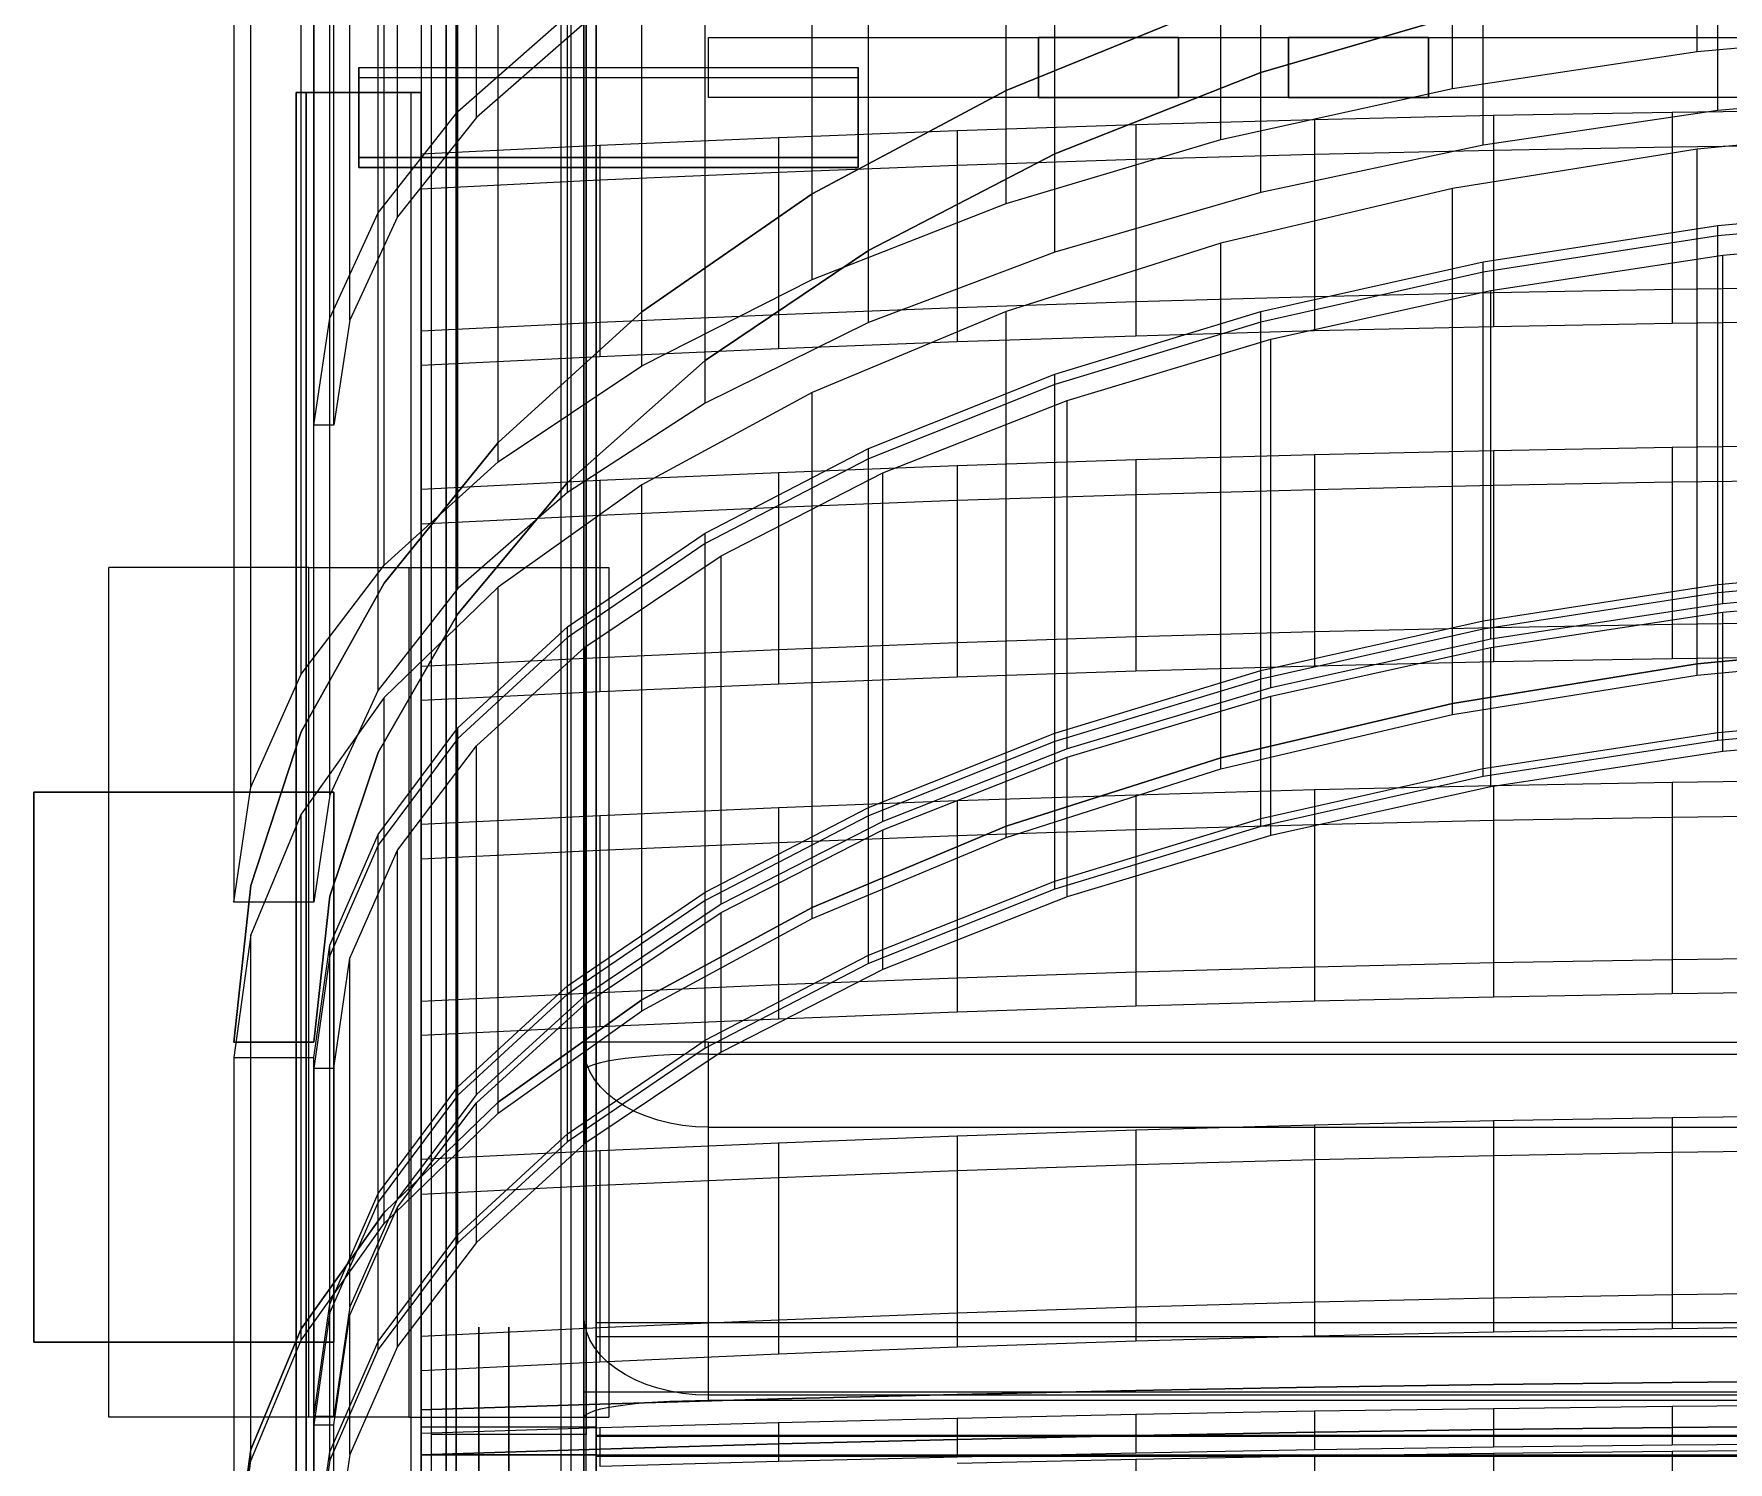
# Model space of a CAD drawing. Header units: millimetres. Extents: x -435 to 425, y 6 to 1155.
# Drawn here: x -435 to -96, y 436 to 721.7 of the extents above; entities that cross this region are included whole.
import ezdxf

# ---------------------------------------------------------------- set-up
doc = ezdxf.new("R2010")
doc.units = ezdxf.units.MM
for name, color, linetype in [('C1', 7, 'Continuous'), ('C2', 7, 'Continuous'), ('C3', 7, 'Continuous'), ('C31', 7, 'Continuous'), ('C40', 7, 'Continuous'), ('D00', 7, 'Continuous'), ('D10', 7, 'Continuous'), ('D20', 7, 'Continuous'), ('E11', 7, 'Continuous'), ('EH0', 7, 'Continuous'), ('EH1', 7, 'Continuous'), ('EH2', 7, 'Continuous'), ('H000', 7, 'Continuous'), ('H010', 7, 'Continuous'), ('L1000', 7, 'Continuous'), ('L200', 7, 'Continuous'), ('R010', 7, 'Continuous'), ('R021', 7, 'Continuous'), ('R1004', 7, 'Continuous'), ('R1005', 7, 'Continuous'), ('R1006', 7, 'Continuous'), ('R1007', 7, 'Continuous'), ('R200', 7, 'Continuous'), ('S010', 7, 'Continuous'), ('S020', 7, 'Continuous'), ('S021', 7, 'Continuous'), ('S1000', 7, 'Continuous'), ('S1001', 7, 'Continuous'), ('S1002', 7, 'Continuous'), ('S1003', 7, 'Continuous'), ('S1004', 7, 'Continuous'), ('S200', 7, 'Continuous'), ('T00', 7, 'Continuous')]:
    doc.layers.add(name, color=color, linetype=linetype)

msp = doc.modelspace()

# ---------------------------------------------------------------- linework, layer by layer
at = {"layer": 'C1'}
for points in [[(-102.23, 718.21), (-102.23, 1148.88)], [(-151.16, 710.81), (-151.16, 1141.47)], [(-98.09, 706.38), (-98.09, 1137.04)], [(-197.5, 700.61), (-197.5, 1131.28)], [(-145.04, 699.48), (-145.04, 1130.15)], [(-189.5, 690), (-189.5, 1120.67)], [(-240.46, 687.81), (-240.46, 1118.48)], [(-230.72, 678.08), (-230.72, 1108.75)], [(-279.31, 672.61), (-279.31, 1103.28)], [(-267.99, 663.95), (-267.99, 1094.61)], [(-313.37, 655.29), (-313.37, 1085.95)], [(-300.68, 647.82), (-300.68, 1078.49)], [(-342.08, 636.12), (-342.08, 1066.79)], [(-328.22, 629.99), (-328.22, 1060.66)], [(-364.93, 615.45), (-364.93, 1046.12)], [(-350.15, 610.76), (-350.15, 1041.43)], [(-381.54, 593.63), (-381.54, 1024.3)], [(-366.09, 590.46), (-366.09, 1021.12)], [(-391.62, 571.02), (-391.62, 1001.69)], [(-375.76, 569.43), (-375.76, 1000.09)], [(-395, 978.7), (-395, 548.03)], [(-379, 548.03), (-379, 978.7)], [(-102.23, 718.21), (-51.56, 722.71)], [(-151.16, 710.81), (-102.23, 718.21)], [(-197.5, 700.61), (-151.16, 710.81)], [(-49.47, 710.56), (-98.09, 706.38)], [(-98.09, 706.38), (-145.04, 699.48)], [(-240.46, 687.81), (-197.5, 700.61)], [(-145.04, 699.48), (-189.5, 690)], [(-189.5, 690), (-230.72, 678.08)], [(-279.31, 672.61), (-240.46, 687.81)], [(-230.72, 678.08), (-267.99, 663.95)], [(-313.37, 655.29), (-279.31, 672.61)], [(-267.99, 663.95), (-300.68, 647.82)], [(-342.08, 636.12), (-313.37, 655.29)], [(-300.68, 647.82), (-328.22, 629.99)], [(-364.93, 615.45), (-342.08, 636.12)], [(-328.22, 629.99), (-350.15, 610.76)], [(-381.54, 593.63), (-364.93, 615.45)], [(-350.15, 610.76), (-366.09, 590.46)], [(-391.62, 571.02), (-381.54, 593.63)], [(-366.09, 590.46), (-375.76, 569.43)], [(-395, 548.03), (-391.62, 571.02)], [(-375.76, 569.43), (-379, 548.03)], [(-379, 548.03), (-395, 548.03)]]:
    msp.add_lwpolyline(points, dxfattribs=at)
at = {"layer": 'C2'}
for points in [[(-197.5, 727.85), (-240.46, 710.4)], [(-240.46, 710.4), (-197.5, 727.85)], [(-189.5, 713.99), (-145.04, 726.95)], [(-145.04, 726.95), (-189.5, 713.99)], [(-230.72, 697.71), (-189.5, 713.99)], [(-189.5, 713.99), (-230.72, 697.71)], [(-189.5, 713.99), (-189.5, 713.99)], [(-240.46, 710.4), (-279.31, 689.71)], [(-279.31, 689.71), (-240.46, 710.4)], [(-240.46, 710.4), (-240.46, 710.4)], [(-267.99, 678.39), (-230.72, 697.71)], [(-230.72, 697.71), (-267.99, 678.39)], [(-230.72, 697.71), (-230.72, 697.71)], [(-279.31, 689.71), (-313.37, 666.1)], [(-313.37, 666.1), (-279.31, 689.71)], [(-279.31, 689.71), (-279.31, 689.71)], [(-300.68, 656.36), (-267.99, 678.39)], [(-267.99, 678.39), (-300.68, 656.36)], [(-267.99, 678.39), (-267.99, 678.39)], [(-313.37, 666.1), (-342.08, 640)], [(-342.08, 640), (-313.37, 666.1)], [(-313.37, 666.1), (-313.37, 666.1)], [(-328.22, 632), (-300.68, 656.36)], [(-300.68, 656.36), (-328.22, 632)], [(-300.68, 656.36), (-300.68, 656.36)], [(-342.08, 640), (-364.93, 611.84)], [(-364.93, 611.84), (-342.08, 640)], [(-342.08, 640), (-342.08, 640)], [(-350.15, 605.72), (-328.22, 632)], [(-328.22, 632), (-350.15, 605.72)], [(-328.22, 632), (-328.22, 632)], [(-364.93, 611.84), (-381.54, 582.12)], [(-381.54, 582.12), (-364.93, 611.84)], [(-364.93, 611.84), (-364.93, 611.84)], [(-366.09, 577.98), (-350.15, 605.72)], [(-350.15, 605.72), (-366.09, 577.98)], [(-350.15, 605.72), (-350.15, 605.72)], [(-381.54, 582.12), (-391.62, 551.33)], [(-391.62, 551.33), (-381.54, 582.12)], [(-381.54, 582.12), (-381.54, 582.12)], [(-375.76, 549.24), (-366.09, 577.98)], [(-366.09, 577.98), (-375.76, 549.24)], [(-366.09, 577.98), (-366.09, 577.98)], [(-391.62, 551.33), (-395, 520)], [(-395, 520), (-391.62, 551.33)], [(-391.62, 551.33), (-391.62, 551.33)], [(-379, 520), (-375.76, 549.24)], [(-375.76, 549.24), (-379, 520)], [(-375.76, 549.24), (-375.76, 549.24)], [(-395, 520), (-395, 520)], [(-395, 520), (-379, 520)], [(-379, 520), (-395, 520)], [(-379, 520), (-379, 520)]]:
    msp.add_lwpolyline(points, dxfattribs=at)
at = {"layer": 'C3'}
for points in [[(-51.56, 703.48), (-102.23, 698.68)], [(-102.23, 698.68), (-151.16, 690.77)], [(-102.23, 595.69), (-102.23, 698.68)], [(-151.16, 690.77), (-197.5, 679.88)], [(-151.16, 587.78), (-151.16, 690.77)], [(-98.09, 683.37), (-49.47, 687.77)], [(-145.04, 676.13), (-98.09, 683.37)], [(-98.09, 580.39), (-98.09, 683.37)], [(-197.5, 679.88), (-240.46, 666.21)], [(-197.5, 576.89), (-197.5, 679.88)], [(-189.5, 666.16), (-145.04, 676.13)], [(-145.04, 573.14), (-145.04, 676.13)], [(-240.46, 666.21), (-279.31, 649.98)], [(-240.46, 563.22), (-240.46, 666.21)], [(-230.72, 653.64), (-189.5, 666.16)], [(-189.5, 563.17), (-189.5, 666.16)], [(-267.99, 638.78), (-230.72, 653.64)], [(-230.72, 550.65), (-230.72, 653.64)], [(-279.31, 649.98), (-313.37, 631.48)], [(-279.31, 546.99), (-279.31, 649.98)], [(-300.68, 621.83), (-267.99, 638.78)], [(-267.99, 535.79), (-267.99, 638.78)], [(-313.37, 631.48), (-342.08, 611.01)], [(-313.37, 528.49), (-313.37, 631.48)], [(-328.22, 603.09), (-300.68, 621.83)], [(-300.68, 518.84), (-300.68, 621.83)], [(-342.08, 611.01), (-364.93, 588.94)], [(-342.08, 508.03), (-342.08, 611.01)], [(-350.15, 582.88), (-328.22, 603.09)], [(-328.22, 500.1), (-328.22, 603.09)], [(-102.23, 595.69), (-51.56, 600.49)], [(-151.16, 587.78), (-102.23, 595.69)], [(-364.93, 588.94), (-381.54, 565.64)], [(-364.93, 485.95), (-364.93, 588.94)], [(-197.5, 576.89), (-151.16, 587.78)], [(-49.47, 584.78), (-98.09, 580.39)], [(-366.09, 561.54), (-350.15, 582.88)], [(-350.15, 479.89), (-350.15, 582.88)], [(-98.09, 580.39), (-145.04, 573.14)], [(-240.46, 563.22), (-197.5, 576.89)], [(-145.04, 573.14), (-189.5, 563.17)], [(-381.54, 565.64), (-391.62, 541.5)], [(-381.54, 462.65), (-381.54, 565.64)], [(-279.31, 546.99), (-240.46, 563.22)], [(-189.5, 563.17), (-230.72, 550.65)], [(-375.76, 539.43), (-366.09, 561.54)], [(-366.09, 458.55), (-366.09, 561.54)], [(-230.72, 550.65), (-267.99, 535.79)], [(-313.37, 528.49), (-279.31, 546.99)], [(-391.62, 541.5), (-395, 516.94)], [(-391.62, 438.51), (-391.62, 541.5)], [(-379, 516.94), (-375.76, 539.43)], [(-375.76, 436.44), (-375.76, 539.43)], [(-267.99, 535.79), (-300.68, 518.84)], [(-342.08, 508.03), (-313.37, 528.49)], [(-300.68, 518.84), (-328.22, 500.1)], [(-395, 516.94), (-395, 413.95)], [(-395, 516.94), (-379, 516.94)], [(-379, 413.95), (-379, 516.94)], [(-364.93, 485.95), (-342.08, 508.03)], [(-328.22, 500.1), (-350.15, 479.89)], [(-381.54, 462.65), (-364.93, 485.95)], [(-350.15, 479.89), (-366.09, 458.55)], [(-391.62, 438.51), (-381.54, 462.65)], [(-366.09, 458.55), (-375.76, 436.44)], [(-395, 413.95), (-391.62, 438.51)], [(-375.76, 436.44), (-379, 413.95)]]:
    msp.add_lwpolyline(points, dxfattribs=at)
at = {"layer": 'C31'}
for points in [[(-51.56, 600.49), (-102.23, 595.69)], [(-102.23, 593.46), (-51.56, 598.27)], [(-102.23, 595.69), (-151.16, 587.78)], [(-151.16, 585.55), (-102.23, 593.46)], [(-102.23, 593.46), (-102.23, 595.69)], [(-151.16, 587.78), (-197.5, 576.89)], [(-151.16, 585.55), (-151.16, 587.78)], [(-197.5, 574.67), (-151.16, 585.55)], [(-197.5, 576.89), (-240.46, 563.22)], [(-197.5, 574.67), (-197.5, 576.89)], [(-240.46, 560.99), (-197.5, 574.67)], [(-240.46, 563.22), (-279.31, 546.99)], [(-240.46, 560.99), (-240.46, 563.22)], [(-279.31, 544.77), (-240.46, 560.99)], [(-279.31, 546.99), (-313.37, 528.49)], [(-279.31, 544.77), (-279.31, 546.99)], [(-313.37, 526.26), (-279.31, 544.77)], [(-313.37, 528.49), (-342.08, 508.03)], [(-342.08, 505.8), (-313.37, 526.26)], [(-313.37, 526.26), (-313.37, 528.49)], [(-342.08, 508.03), (-364.93, 485.95)], [(-364.93, 483.73), (-342.08, 505.8)], [(-342.08, 505.8), (-342.08, 508.03)], [(-364.93, 485.95), (-381.54, 462.65)], [(-364.93, 483.73), (-364.93, 485.95)], [(-381.54, 460.42), (-364.93, 483.73)], [(-381.54, 462.65), (-391.62, 438.51)], [(-381.54, 460.42), (-381.54, 462.65)], [(-391.62, 436.28), (-381.54, 460.42)], [(-391.62, 438.51), (-395, 413.95)], [(-391.62, 436.28), (-391.62, 438.51)], [(-395, 411.72), (-391.62, 436.28)]]:
    msp.add_lwpolyline(points, dxfattribs=at)
at = {"layer": 'C40'}
for points in [[(-380, 615), (-384.18, 615), (-388.32, 615), (-392.36, 615), (-396.27, 615), (-400, 615), (-403.51, 615), (-406.77, 615), (-409.73, 615), (-412.36, 615), (-414.64, 615), (-416.54, 615), (-418.04, 615), (-419.13, 615), (-419.78, 615), (-420, 615)], [(-420, 615), (-420, 615)], [(-380, 615), (-384.18, 615), (-388.32, 615), (-392.36, 615), (-396.27, 615), (-400, 615), (-403.51, 615), (-406.77, 615), (-409.73, 615), (-412.36, 615), (-414.64, 615), (-416.54, 615), (-418.04, 615), (-419.13, 615), (-419.78, 615), (-420, 615)], [(-420, 445), (-420, 615)], [(-420, 445), (-420, 615)], [(-380, 615), (-360, 615)], [(-380, 445), (-380, 615)], [(-380, 615), (-360, 615)], [(-380, 445), (-380, 615)], [(-360, 615), (-360, 445)], [(-360, 615), (-355.82, 615), (-351.68, 615), (-347.64, 615), (-343.73, 615), (-340, 615), (-336.49, 615), (-333.23, 615), (-330.27, 615), (-327.64, 615), (-325.36, 615), (-323.46, 615), (-321.96, 615), (-320.87, 615), (-320.22, 615), (-320, 615)], [(-360, 615), (-355.82, 615), (-351.68, 615), (-347.64, 615), (-343.73, 615), (-340, 615), (-336.49, 615), (-333.23, 615), (-330.27, 615), (-327.64, 615), (-325.36, 615), (-323.46, 615), (-321.96, 615), (-320.87, 615), (-320.22, 615), (-320, 615)], [(-360, 615), (-360, 445)], [(-320, 615), (-320, 615)], [(-320, 615), (-320, 445)], [(-320, 615), (-320, 445)], [(-380, 445), (-384.18, 445), (-388.32, 445), (-392.36, 445), (-396.27, 445), (-400, 445), (-403.51, 445), (-406.77, 445), (-409.73, 445), (-412.36, 445), (-414.64, 445), (-416.54, 445), (-418.04, 445), (-419.13, 445), (-419.78, 445), (-420, 445)], [(-420, 445), (-420, 445)], [(-380, 445), (-384.18, 445), (-388.32, 445), (-392.36, 445), (-396.27, 445), (-400, 445), (-403.51, 445), (-406.77, 445), (-409.73, 445), (-412.36, 445), (-414.64, 445), (-416.54, 445), (-418.04, 445), (-419.13, 445), (-419.78, 445), (-420, 445)], [(-360, 445), (-380, 445)], [(-360, 445), (-380, 445)], [(-360, 445), (-355.82, 445), (-351.68, 445), (-347.64, 445), (-343.73, 445), (-340, 445), (-336.49, 445), (-333.23, 445), (-330.27, 445), (-327.64, 445), (-325.36, 445), (-323.46, 445), (-321.96, 445), (-320.87, 445), (-320.22, 445), (-320, 445)], [(-360, 445), (-355.82, 445), (-351.68, 445), (-347.64, 445), (-343.73, 445), (-340, 445), (-336.49, 445), (-333.23, 445), (-330.27, 445), (-327.64, 445), (-325.36, 445), (-323.46, 445), (-321.96, 445), (-320.87, 445), (-320.22, 445), (-320, 445)], [(-320, 445), (-320, 445)]]:
    msp.add_lwpolyline(points, dxfattribs=at)
at = {"layer": 'D00'}
for points in [[(-382.5, 710), (-382.5, 420)], [(-382.5, 420), (-382.5, 710)], [(-382.5, 710), (-382.5, 710)], [(-357.5, 710), (-382.5, 710)], [(-382.5, 710), (-357.5, 710)], [(-380.5, 710), (-380.5, 420)], [(-359.5, 710), (-380.5, 710)], [(-380.5, 420), (-380.5, 710)], [(-380.5, 710), (-359.5, 710)], [(-380.5, 710), (-380.5, 710)], [(-359.5, 420), (-359.5, 710)], [(-359.5, 420), (-359.5, 710)], [(-359.5, 710), (-359.5, 710)], [(-357.5, 420), (-357.5, 710)], [(-357.5, 420), (-357.5, 710)], [(-357.5, 710), (-357.5, 710)]]:
    msp.add_lwpolyline(points, dxfattribs=at)
at = {"layer": 'D10'}
for points in [[(-370, 715), (-270.1, 715)], [(-370, 695), (-370, 715)], [(-370, 715), (-270.1, 715)], [(-370, 715), (-370, 715)], [(-370, 715), (-370, 695)], [(-370, 713), (-270.1, 713)], [(-370, 697), (-370, 713)], [(-370, 713), (-270.1, 713)], [(-370, 713), (-370, 713)], [(-370, 713), (-370, 697)], [(-270.1, 715), (-270.1, 695)], [(-270.1, 715), (-270.1, 715)], [(-270.1, 695), (-270.1, 715)], [(-270.1, 713), (-270.1, 697)], [(-270.1, 713), (-270.1, 713)], [(-270.1, 697), (-270.1, 713)], [(-370, 697), (-270.1, 697)], [(-270.1, 697), (-370, 697)], [(-370, 697), (-370, 697)], [(-270.1, 695), (-370, 695)], [(-370, 695), (-270.1, 695)], [(-370, 695), (-370, 695)], [(-270.1, 697), (-270.1, 697)], [(-270.1, 695), (-270.1, 695)]]:
    msp.add_lwpolyline(points, dxfattribs=at)
at = {"layer": 'D20'}
for points in [[(-300, 709), (-300, 721)], [(-300, 721), (300, 721)], [(-300, 709), (-300, 721)], [(-300, 721), (-300, 721)], [(-300, 721), (300, 721)], [(-234, 721), (-234, 721)], [(-206, 721), (-234, 721)], [(-234, 721), (-206, 721)], [(-234, 721), (-234, 709)], [(-234, 709), (-234, 721)], [(-206, 721), (-206, 721)], [(-206, 721), (-206, 709)], [(-206, 709), (-206, 721)], [(-184, 721), (-184, 721)], [(-156, 721), (-184, 721)], [(-184, 721), (-156, 721)], [(-184, 721), (-184, 709)], [(-184, 709), (-184, 721)], [(-156, 721), (-156, 721)], [(-156, 721), (-156, 709)], [(-156, 709), (-156, 721)], [(300, 709), (-300, 709)], [(-300, 709), (-300, 709)], [(300, 709), (-300, 709)], [(-234, 709), (-234, 709)], [(-234, 709), (-206, 709)], [(-206, 709), (-234, 709)], [(-206, 709), (-206, 709)], [(-184, 709), (-184, 709)], [(-184, 709), (-156, 709)], [(-156, 709), (-184, 709)], [(-156, 709), (-156, 709)]]:
    msp.add_lwpolyline(points, dxfattribs=at)
at = {"layer": 'E11'}
for points in [[(-435, 460), (-435, 570)], [(-435, 570), (-375, 570)], [(-435, 570), (-435, 460)], [(-375, 570), (-435, 570)], [(-435, 570), (-435, 570)], [(-375, 570), (-375, 460)], [(-375, 460), (-375, 570)], [(-375, 570), (-375, 570)], [(-375, 460), (-435, 460)], [(-435, 460), (-375, 460)], [(-435, 460), (-435, 460)], [(-375, 460), (-375, 460)]]:
    msp.add_lwpolyline(points, dxfattribs=at)
at = {"layer": 'EH0'}
for points in [[(-350.15, 706.2), (-350.15, 977.15)], [(-346.45, 705.02), (-346.45, 975.98)], [(-366.09, 685.89), (-366.09, 956.85)], [(-362.22, 685.1), (-362.22, 956.05)], [(-375.76, 664.86), (-375.76, 935.81)], [(-371.79, 664.46), (-371.79, 935.41)], [(-379, 914.42), (-379, 643.46)], [(-375, 643.46), (-375, 914.42)], [(-350.15, 706.2), (-328.22, 725.43)], [(-324.76, 723.9), (-346.45, 705.02)], [(-366.09, 685.89), (-350.15, 706.2)], [(-346.45, 705.02), (-362.22, 685.1)], [(-375.76, 664.86), (-366.09, 685.89)], [(-362.22, 685.1), (-371.79, 664.46)], [(-379, 643.46), (-375.76, 664.86)], [(-371.79, 664.46), (-375, 643.46)], [(-375, 643.46), (-379, 643.46)]]:
    msp.add_lwpolyline(points, dxfattribs=at)
at = {"layer": 'EH1'}
for points in [[(-49.47, 685.68), (-98.09, 681.29)], [(-97.06, 677.46), (-48.95, 681.76)], [(-98.09, 681.29), (-145.04, 674.04)], [(-98.09, 611.55), (-98.09, 681.29)], [(-143.51, 670.38), (-97.06, 677.46)], [(-97.06, 607.73), (-97.06, 677.46)], [(-145.04, 674.04), (-189.5, 664.07)], [(-145.04, 604.31), (-145.04, 674.04)], [(-187.5, 660.64), (-143.51, 670.38)], [(-143.51, 600.65), (-143.51, 670.38)], [(-189.5, 664.07), (-230.72, 651.55)], [(-189.5, 594.34), (-189.5, 664.07)], [(-228.29, 648.41), (-187.5, 660.64)], [(-187.5, 590.91), (-187.5, 660.64)], [(-230.72, 651.55), (-267.99, 636.69)], [(-230.72, 581.82), (-230.72, 651.55)], [(-265.17, 633.89), (-228.29, 648.41)], [(-228.29, 578.68), (-228.29, 648.41)], [(-267.99, 636.69), (-300.68, 619.75)], [(-297.51, 617.33), (-265.17, 633.89)], [(-267.99, 566.96), (-267.99, 636.69)], [(-265.17, 564.16), (-265.17, 633.89)], [(-300.68, 619.75), (-328.22, 601)], [(-324.76, 599.02), (-297.51, 617.33)], [(-300.68, 550.01), (-300.68, 619.75)], [(-297.51, 547.6), (-297.51, 617.33)], [(-98.09, 611.55), (-49.47, 615.95)], [(-145.04, 604.31), (-98.09, 611.55)], [(-48.95, 612.02), (-97.06, 607.73)], [(-97.06, 607.73), (-143.51, 600.65)], [(-189.5, 594.34), (-145.04, 604.31)], [(-328.22, 601), (-350.15, 580.79)], [(-328.22, 531.27), (-328.22, 601)], [(-143.51, 600.65), (-187.5, 590.91)], [(-346.45, 579.27), (-324.76, 599.02)], [(-324.76, 529.29), (-324.76, 599.02)], [(-230.72, 581.82), (-189.5, 594.34)], [(-187.5, 590.91), (-228.29, 578.68)], [(-350.15, 580.79), (-366.09, 559.45)], [(-350.15, 511.06), (-350.15, 580.79)], [(-267.99, 566.96), (-230.72, 581.82)], [(-362.22, 558.42), (-346.45, 579.27)], [(-346.45, 509.54), (-346.45, 579.27)], [(-228.29, 578.68), (-265.17, 564.16)], [(-300.68, 550.01), (-267.99, 566.96)], [(-265.17, 564.16), (-297.51, 547.6)], [(-366.09, 559.45), (-375.76, 537.34)], [(-366.09, 489.72), (-366.09, 559.45)], [(-371.79, 536.83), (-362.22, 558.42)], [(-362.22, 488.69), (-362.22, 558.42)], [(-328.22, 531.27), (-300.68, 550.01)], [(-297.51, 547.6), (-324.76, 529.29)], [(-375.76, 537.34), (-379, 514.85)], [(-375.76, 467.61), (-375.76, 537.34)], [(-375, 514.85), (-371.79, 536.83)], [(-371.79, 467.09), (-371.79, 536.83)], [(-350.15, 511.06), (-328.22, 531.27)], [(-324.76, 529.29), (-346.45, 509.54)], [(-379, 514.85), (-379, 445.12)], [(-379, 514.85), (-375, 514.85)], [(-375, 445.12), (-375, 514.85)], [(-366.09, 489.72), (-350.15, 511.06)], [(-346.45, 509.54), (-362.22, 488.69)], [(-375.76, 467.61), (-366.09, 489.72)], [(-362.22, 488.69), (-371.79, 467.09)], [(-379, 445.12), (-375.76, 467.61)], [(-371.79, 467.09), (-375, 445.12)], [(-375, 445.12), (-379, 445.12)]]:
    msp.add_lwpolyline(points, dxfattribs=at)
at = {"layer": 'EH2'}
for points in [[(-49.47, 614.28), (-98.09, 609.88)], [(-97.06, 606.06), (-48.95, 610.35)], [(-98.09, 609.88), (-145.04, 602.64)], [(-98.09, 581.99), (-98.09, 609.88)], [(-143.51, 598.98), (-97.06, 606.06)], [(-97.06, 578.17), (-97.06, 606.06)], [(-145.04, 602.64), (-189.5, 592.67)], [(-145.04, 574.75), (-145.04, 602.64)], [(-187.5, 589.24), (-143.51, 598.98)], [(-143.51, 571.09), (-143.51, 598.98)], [(-189.5, 592.67), (-230.72, 580.15)], [(-189.5, 564.78), (-189.5, 592.67)], [(-228.29, 577.01), (-187.5, 589.24)], [(-187.5, 561.35), (-187.5, 589.24)], [(-98.09, 581.99), (-49.47, 586.39)], [(-230.72, 580.15), (-267.99, 565.29)], [(-230.72, 552.26), (-230.72, 580.15)], [(-145.04, 574.75), (-98.09, 581.99)], [(-48.95, 582.46), (-97.06, 578.17)], [(-265.17, 562.49), (-228.29, 577.01)], [(-228.29, 549.11), (-228.29, 577.01)], [(-97.06, 578.17), (-143.51, 571.09)], [(-189.5, 564.78), (-145.04, 574.75)], [(-143.51, 571.09), (-187.5, 561.35)], [(-267.99, 565.29), (-300.68, 548.34)], [(-267.99, 537.4), (-267.99, 565.29)], [(-230.72, 552.26), (-189.5, 564.78)], [(-297.51, 545.93), (-265.17, 562.49)], [(-265.17, 534.59), (-265.17, 562.49)], [(-187.5, 561.35), (-228.29, 549.11)], [(-267.99, 537.4), (-230.72, 552.26)], [(-300.68, 548.34), (-328.22, 529.6)], [(-324.76, 527.62), (-297.51, 545.93)], [(-300.68, 520.45), (-300.68, 548.34)], [(-297.51, 518.04), (-297.51, 545.93)], [(-228.29, 549.11), (-265.17, 534.59)], [(-300.68, 520.45), (-267.99, 537.4)], [(-265.17, 534.59), (-297.51, 518.04)], [(-328.22, 529.6), (-350.15, 509.39)], [(-328.22, 501.71), (-328.22, 529.6)], [(-346.45, 507.87), (-324.76, 527.62)], [(-324.76, 499.73), (-324.76, 527.62)], [(-328.22, 501.71), (-300.68, 520.45)], [(-297.51, 518.04), (-324.76, 499.73)], [(-350.15, 509.39), (-366.09, 488.05)], [(-350.15, 481.5), (-350.15, 509.39)], [(-362.22, 487.02), (-346.45, 507.87)], [(-346.45, 479.98), (-346.45, 507.87)], [(-350.15, 481.5), (-328.22, 501.71)], [(-324.76, 499.73), (-346.45, 479.98)], [(-366.09, 488.05), (-375.76, 465.94)], [(-371.79, 465.42), (-362.22, 487.02)], [(-366.09, 460.15), (-366.09, 488.05)], [(-362.22, 459.13), (-362.22, 487.02)], [(-366.09, 460.15), (-350.15, 481.5)], [(-346.45, 479.98), (-362.22, 459.13)], [(-375.76, 465.94), (-379, 443.45)], [(-375.76, 438.05), (-375.76, 465.94)], [(-375, 443.45), (-371.79, 465.42)], [(-371.79, 437.53), (-371.79, 465.42)], [(-375.76, 438.05), (-366.09, 460.15)], [(-362.22, 459.13), (-371.79, 437.53)], [(-379, 443.45), (-379, 415.56)], [(-379, 443.45), (-375, 443.45)], [(-375, 415.56), (-375, 443.45)], [(-379, 415.56), (-375.76, 438.05)], [(-371.79, 437.53), (-375, 415.56)]]:
    msp.add_lwpolyline(points, dxfattribs=at)
at = {"layer": 'H000'}
for points in [[(-346, 420), (-346, 436.46), (-346, 450.41), (-346, 459.73), (-346, 463), (-346, 459.73), (-346, 450.41), (-346, 436.46), (-346, 420), (-346, 403.54), (-346, 389.59), (-346, 380.27), (-346, 377), (-346, 380.27), (-346, 389.59), (-346, 403.54)], [(-340, 420), (-340, 436.46), (-340, 450.41), (-340, 459.73), (-340, 463), (-340, 459.73), (-340, 450.41), (-340, 436.46), (-340, 420), (-340, 403.54), (-340, 389.59), (-340, 380.27), (-340, 377), (-340, 380.27), (-340, 389.59), (-340, 403.54)]]:
    msp.add_lwpolyline(points, dxfattribs=at)
at = {"layer": 'H010'}
for points in [[(-346, 420), (-346, 436.46), (-346, 450.41), (-346, 459.73), (-346, 463), (-346, 459.73), (-346, 450.41), (-346, 436.46), (-346, 420), (-346, 403.54), (-346, 389.59), (-346, 380.27), (-346, 377), (-346, 380.27), (-346, 389.59), (-346, 403.54)], [(-340, 420), (-340, 436.46), (-340, 450.41), (-340, 459.73), (-340, 463), (-340, 459.73), (-340, 450.41), (-340, 436.46), (-340, 420), (-340, 403.54), (-340, 389.59), (-340, 380.27), (-340, 377), (-340, 380.27), (-340, 389.59), (-340, 403.54)]]:
    msp.add_lwpolyline(points, dxfattribs=at)
at = {"layer": 'L1000'}
for points in [[(-250.25, 444.75), (-286, 443.86)], [(-214.5, 445.52), (-250.25, 444.75)], [(-250.25, 444.75), (-250.25, 437.09)], [(-178.75, 446.18), (-214.5, 445.52)], [(-214.5, 445.52), (-214.5, 437.87)], [(-143, 446.71), (-178.75, 446.18)], [(-178.75, 446.18), (-178.75, 438.52)], [(-107.25, 447.13), (-143, 446.71)], [(-143, 446.71), (-143, 439.06)], [(-71.5, 447.42), (-107.25, 447.13)], [(-107.25, 447.13), (-107.25, 439.47)], [(-321.75, 442.85), (-357.5, 441.72)], [(-357.5, 441.72), (-357.5, 434.06)], [(-357.5, 441.72), (-357.5, 432.81)], [(-286, 443.86), (-321.75, 442.85)], [(-321.75, 442.85), (-321.75, 435.19)], [(-286, 443.86), (-286, 436.2)], [(-250.25, 437.09), (-214.5, 437.87)], [(-214.5, 437.87), (-178.75, 438.52)], [(-178.75, 438.52), (-143, 439.06)], [(-178.75, 437.26), (-143, 437.8)], [(-143, 439.06), (-107.25, 439.47)], [(-143, 437.8), (-107.25, 438.21)], [(-143, 437.8), (-143, 430.14)], [(-107.25, 439.47), (-71.5, 439.77)], [(-107.25, 438.21), (-71.5, 438.51)], [(-107.25, 438.21), (-107.25, 430.56)], [(-321.75, 435.19), (-286, 436.2)], [(-286, 436.2), (-250.25, 437.09)], [(-250.25, 435.84), (-214.5, 436.61)], [(-214.5, 436.61), (-178.75, 437.26)], [(-214.5, 436.61), (-214.5, 428.95)], [(-178.75, 437.26), (-178.75, 429.61)]]:
    msp.add_lwpolyline(points, dxfattribs=at)
at = {"layer": 'L200'}
for points in [[(-300, 517.64), (-302.61, 517.62), (-305.2, 517.56), (-307.73, 517.46), (-310.17, 517.33), (-312.5, 517.17), (-314.69, 516.97), (-316.73, 516.74), (-318.58, 516.48), (-320.23, 516.2), (-321.65, 515.9), (-322.84, 515.57), (-323.78, 515.23), (-324.45, 514.88), (-324.86, 514.52), (-325, 514.16)], [(-300, 517.64), (300, 517.64)], [(-300, 448.32), (-300, 517.64)], [(-325, 514.16), (-325, 412.56)], [(-325, 444.84), (-325, 514.16)], [(-300, 448.32), (-302.61, 448.3), (-305.2, 448.24), (-307.73, 448.15), (-310.17, 448.02), (-312.5, 447.85), (-314.69, 447.65), (-316.73, 447.42), (-318.58, 447.17), (-320.23, 446.88), (-321.65, 446.58), (-322.84, 446.25), (-323.78, 445.91), (-324.45, 445.56), (-324.86, 445.2), (-325, 444.84)], [(300, 448.32), (-300, 448.32)], [(-325, 343.24), (-325, 444.84)]]:
    msp.add_lwpolyline(points, dxfattribs=at)
at = {"layer": 'R010'}
for points in [[(-357.5, 970.13), (-357.5, 443.05)], [(-322.5, 970.13), (-322.5, 443.05)], [(-355.5, 968.6), (-355.5, 441.52)], [(-324.5, 968.6), (-324.5, 441.52)], [(-357.5, 943.32), (-357.5, 416.24)], [(-355.5, 944.85), (-355.5, 417.77)], [(-324.5, 417.77), (-324.5, 944.85)], [(-322.5, 416.24), (-322.5, 943.32)], [(-357.5, 443.05), (-322.5, 443.05)], [(-357.5, 416.24), (-357.5, 443.05)], [(-355.5, 441.52), (-355.5, 417.77)], [(-324.5, 441.52), (-355.5, 441.52)], [(-324.5, 417.77), (-324.5, 441.52)], [(-322.5, 443.05), (-322.5, 416.24)]]:
    msp.add_lwpolyline(points, dxfattribs=at)
at = {"layer": 'R021'}
for points in [[(-322.5, 463.94), (322.5, 463.94)], [(-322.5, 437.13), (-322.5, 463.94)], [(-322.5, 463.94), (-322.5, 441.44)], [(-322.5, 461.12), (322.5, 461.12)], [(-322.5, 441.19), (-322.5, 461.12)], [(-322.5, 461.12), (-322.5, 437.37)], [(-322.5, 441.44), (322.5, 441.44)], [(-322.5, 441.44), (-322.5, 414.63)], [(-322.5, 441.19), (322.5, 441.19)], [(-322.5, 417.45), (-322.5, 441.19)], [(322.5, 437.37), (-322.5, 437.37)], [(-322.5, 437.37), (-322.5, 417.45)], [(322.5, 437.13), (-322.5, 437.13)], [(-322.5, 414.63), (-322.5, 437.13)]]:
    msp.add_lwpolyline(points, dxfattribs=at)
at = {"layer": 'R1004'}
for points in [[(-143, 705.37), (-178.75, 704.54)], [(-107.25, 706.01), (-143, 705.37)], [(-143, 705.37), (-143, 670.01)], [(-71.5, 706.47), (-107.25, 706.01)], [(-107.25, 706.01), (-107.25, 670.66)], [(-250.25, 702.33), (-286, 700.95)], [(-214.5, 703.53), (-250.25, 702.33)], [(-250.25, 702.33), (-250.25, 666.98)], [(-178.75, 704.54), (-214.5, 703.53)], [(-214.5, 703.53), (-214.5, 668.17)], [(-178.75, 704.54), (-178.75, 669.19)], [(-321.75, 699.39), (-357.5, 697.64)], [(-286, 700.95), (-321.75, 699.39)], [(-321.75, 699.39), (-321.75, 664.04)], [(-286, 700.95), (-286, 665.6)], [(-178.75, 697.64), (-143, 698.47)], [(-143, 698.47), (-107.25, 699.12)], [(-143, 698.47), (-143, 663.12)], [(-107.25, 699.12), (-71.5, 699.58)], [(-107.25, 699.12), (-107.25, 663.76)], [(-357.5, 697.64), (-357.5, 662.29)], [(-357.5, 697.64), (-357.5, 690.75)], [(-286, 694.06), (-250.25, 695.44)], [(-250.25, 695.44), (-214.5, 696.63)], [(-250.25, 695.44), (-250.25, 660.09)], [(-214.5, 696.63), (-178.75, 697.64)], [(-214.5, 696.63), (-214.5, 661.28)], [(-178.75, 697.64), (-178.75, 662.29)], [(-357.5, 690.75), (-321.75, 692.5)], [(-321.75, 692.5), (-286, 694.06)], [(-321.75, 692.5), (-321.75, 657.14)], [(-286, 694.06), (-286, 658.71)], [(-357.5, 655.4), (-357.5, 690.75)], [(-250.25, 666.98), (-214.5, 668.17)], [(-214.5, 668.17), (-178.75, 669.19)], [(-178.75, 669.19), (-143, 670.01)], [(-143, 670.01), (-107.25, 670.66)], [(-107.25, 670.66), (-71.5, 671.12)], [(-321.75, 664.04), (-286, 665.6)], [(-286, 665.6), (-250.25, 666.98)], [(-357.5, 662.29), (-321.75, 664.04)], [(-357.5, 655.4), (-357.5, 662.29)], [(-214.5, 661.28), (-250.25, 660.09)], [(-178.75, 662.29), (-214.5, 661.28)], [(-143, 663.12), (-178.75, 662.29)], [(-107.25, 663.76), (-143, 663.12)], [(-71.5, 664.22), (-107.25, 663.76)], [(-286, 658.71), (-321.75, 657.14)], [(-250.25, 660.09), (-286, 658.71)], [(-321.75, 657.14), (-357.5, 655.4)]]:
    msp.add_lwpolyline(points, dxfattribs=at)
at = {"layer": 'R1005'}
for points in [[(-178.75, 637.51), (-214.5, 636.49)], [(-143, 638.33), (-178.75, 637.51)], [(-178.75, 637.51), (-178.75, 602.15)], [(-107.25, 638.98), (-143, 638.33)], [(-143, 638.33), (-143, 602.98)], [(-71.5, 639.44), (-107.25, 638.98)], [(-107.25, 638.98), (-107.25, 603.62)], [(-286, 633.92), (-321.75, 632.36)], [(-250.25, 635.3), (-286, 633.92)], [(-286, 633.92), (-286, 598.57)], [(-214.5, 636.49), (-250.25, 635.3)], [(-250.25, 635.3), (-250.25, 599.95)], [(-214.5, 636.49), (-214.5, 601.14)], [(-321.75, 632.36), (-357.5, 630.61)], [(-357.5, 630.61), (-357.5, 595.26)], [(-357.5, 630.61), (-357.5, 623.72)], [(-321.75, 632.36), (-321.75, 597)], [(-214.5, 629.6), (-178.75, 630.61)], [(-178.75, 630.61), (-143, 631.44)], [(-178.75, 630.61), (-178.75, 595.26)], [(-143, 631.44), (-107.25, 632.08)], [(-143, 631.44), (-143, 596.09)], [(-107.25, 632.08), (-71.5, 632.54)], [(-107.25, 632.08), (-107.25, 596.73)], [(-286, 627.03), (-250.25, 628.41)], [(-250.25, 628.41), (-214.5, 629.6)], [(-250.25, 628.41), (-250.25, 593.05)], [(-214.5, 629.6), (-214.5, 594.25)], [(-357.5, 623.72), (-321.75, 625.46)], [(-357.5, 588.36), (-357.5, 623.72)], [(-321.75, 625.46), (-286, 627.03)], [(-321.75, 625.46), (-321.75, 590.11)], [(-286, 627.03), (-286, 591.67)], [(-143, 602.98), (-107.25, 603.62)], [(-107.25, 603.62), (-71.5, 604.08)], [(-250.25, 599.95), (-214.5, 601.14)], [(-214.5, 601.14), (-178.75, 602.15)], [(-178.75, 602.15), (-143, 602.98)], [(-357.5, 595.26), (-321.75, 597)], [(-321.75, 597), (-286, 598.57)], [(-286, 598.57), (-250.25, 599.95)], [(-107.25, 596.73), (-143, 596.09)], [(-71.5, 597.19), (-107.25, 596.73)], [(-357.5, 588.36), (-357.5, 595.26)], [(-214.5, 594.25), (-250.25, 593.05)], [(-178.75, 595.26), (-214.5, 594.25)], [(-143, 596.09), (-178.75, 595.26)], [(-321.75, 590.11), (-357.5, 588.36)], [(-286, 591.67), (-321.75, 590.11)], [(-250.25, 593.05), (-286, 591.67)]]:
    msp.add_lwpolyline(points, dxfattribs=at)
at = {"layer": 'R1006'}
for points in [[(-178.75, 570.47), (-214.5, 569.46)], [(-143, 571.3), (-178.75, 570.47)], [(-178.75, 570.47), (-178.75, 535.12)], [(-107.25, 571.94), (-143, 571.3)], [(-143, 571.3), (-143, 535.95)], [(-71.5, 572.4), (-107.25, 571.94)], [(-107.25, 571.94), (-107.25, 536.59)], [(-286, 566.89), (-321.75, 565.32)], [(-250.25, 568.27), (-286, 566.89)], [(-286, 566.89), (-286, 531.53)], [(-214.5, 569.46), (-250.25, 568.27)], [(-250.25, 568.27), (-250.25, 532.91)], [(-214.5, 569.46), (-214.5, 534.11)], [(-321.75, 565.32), (-357.5, 563.58)], [(-357.5, 563.58), (-357.5, 528.22)], [(-357.5, 563.58), (-357.5, 556.68)], [(-321.75, 565.32), (-321.75, 529.97)], [(-214.5, 562.57), (-178.75, 563.58)], [(-178.75, 563.58), (-143, 564.4)], [(-178.75, 563.58), (-178.75, 528.22)], [(-143, 564.4), (-107.25, 565.05)], [(-143, 564.4), (-143, 529.05)], [(-107.25, 565.05), (-71.5, 565.51)], [(-107.25, 565.05), (-107.25, 529.7)], [(-321.75, 558.43), (-286, 559.99)], [(-286, 559.99), (-250.25, 561.37)], [(-286, 559.99), (-286, 524.64)], [(-250.25, 561.37), (-214.5, 562.57)], [(-250.25, 561.37), (-250.25, 526.02)], [(-214.5, 562.57), (-214.5, 527.21)], [(-357.5, 556.68), (-321.75, 558.43)], [(-357.5, 521.33), (-357.5, 556.68)], [(-321.75, 558.43), (-321.75, 523.08)], [(-178.75, 535.12), (-143, 535.95)], [(-143, 535.95), (-107.25, 536.59)], [(-107.25, 536.59), (-71.5, 537.05)], [(-286, 531.53), (-250.25, 532.91)], [(-250.25, 532.91), (-214.5, 534.11)], [(-214.5, 534.11), (-178.75, 535.12)], [(-357.5, 528.22), (-321.75, 529.97)], [(-321.75, 529.97), (-286, 531.53)], [(-143, 529.05), (-178.75, 528.22)], [(-107.25, 529.7), (-143, 529.05)], [(-71.5, 530.15), (-107.25, 529.7)], [(-357.5, 521.33), (-357.5, 528.22)], [(-250.25, 526.02), (-286, 524.64)], [(-214.5, 527.21), (-250.25, 526.02)], [(-178.75, 528.22), (-214.5, 527.21)], [(-321.75, 523.08), (-357.5, 521.33)], [(-286, 524.64), (-321.75, 523.08)]]:
    msp.add_lwpolyline(points, dxfattribs=at)
at = {"layer": 'R1007'}
for points in [[(-71.5, 505.37), (-107.25, 504.91)], [(-214.5, 502.43), (-250.25, 501.23)], [(-178.75, 503.44), (-214.5, 502.43)], [(-214.5, 502.43), (-214.5, 467.07)], [(-143, 504.27), (-178.75, 503.44)], [(-178.75, 503.44), (-178.75, 468.09)], [(-107.25, 504.91), (-143, 504.27)], [(-143, 504.27), (-143, 468.91)], [(-107.25, 504.91), (-107.25, 469.56)], [(-321.75, 498.29), (-357.5, 496.54)], [(-286, 499.85), (-321.75, 498.29)], [(-321.75, 498.29), (-321.75, 462.94)], [(-250.25, 501.23), (-286, 499.85)], [(-286, 499.85), (-286, 464.5)], [(-250.25, 501.23), (-250.25, 465.88)], [(-107.25, 498.01), (-71.5, 498.47)], [(-357.5, 496.54), (-357.5, 461.19)], [(-357.5, 496.54), (-357.5, 489.65)], [(-250.25, 494.34), (-214.5, 495.53)], [(-214.5, 495.53), (-178.75, 496.54)], [(-214.5, 495.53), (-214.5, 460.18)], [(-178.75, 496.54), (-143, 497.37)], [(-178.75, 496.54), (-178.75, 461.19)], [(-143, 497.37), (-107.25, 498.01)], [(-143, 497.37), (-143, 462.02)], [(-107.25, 498.01), (-107.25, 462.66)], [(-321.75, 491.4), (-286, 492.96)], [(-286, 492.96), (-250.25, 494.34)], [(-286, 492.96), (-286, 457.61)], [(-250.25, 494.34), (-250.25, 458.98)], [(-357.5, 489.65), (-321.75, 491.4)], [(-357.5, 454.3), (-357.5, 489.65)], [(-321.75, 491.4), (-321.75, 456.04)], [(-214.5, 467.07), (-178.75, 468.09)], [(-178.75, 468.09), (-143, 468.91)], [(-143, 468.91), (-107.25, 469.56)], [(-107.25, 469.56), (-71.5, 470.02)], [(-321.75, 462.94), (-286, 464.5)], [(-286, 464.5), (-250.25, 465.88)], [(-250.25, 465.88), (-214.5, 467.07)], [(-357.5, 461.19), (-321.75, 462.94)], [(-357.5, 454.3), (-357.5, 461.19)], [(-178.75, 461.19), (-214.5, 460.18)], [(-143, 462.02), (-178.75, 461.19)], [(-107.25, 462.66), (-143, 462.02)], [(-71.5, 463.12), (-107.25, 462.66)], [(-250.25, 458.98), (-286, 457.61)], [(-214.5, 460.18), (-250.25, 458.98)], [(-321.75, 456.04), (-357.5, 454.3)], [(-286, 457.61), (-321.75, 456.04)]]:
    msp.add_lwpolyline(points, dxfattribs=at)
at = {"layer": 'R200'}
for points in [[(-325, 1020.48), (-325, 519.1)], [(-325, 465.48), (-325, 966.85)], [(-300, 503.03), (-302.61, 503.12), (-305.2, 503.38), (-307.73, 503.82), (-310.17, 504.42), (-312.5, 505.19), (-314.69, 506.1), (-316.73, 507.16), (-318.58, 508.35), (-320.23, 509.66), (-321.65, 511.07), (-322.84, 512.57), (-323.78, 514.14), (-324.45, 515.76), (-324.86, 517.42), (-325, 519.1)], [(-325, 465.48), (-325, 519.1)], [(-300, 503.03), (300, 503.03)], [(-300, 449.41), (-300, 503.03)], [(-300, 449.41), (-302.61, 449.5), (-305.2, 449.76), (-307.73, 450.2), (-310.17, 450.8), (-312.5, 451.56), (-314.69, 452.48), (-316.73, 453.54), (-318.58, 454.73), (-320.23, 456.03), (-321.65, 457.44), (-322.84, 458.94), (-323.78, 460.51), (-324.45, 462.14), (-324.86, 463.8), (-325, 465.48)], [(300, 449.41), (-300, 449.41)]]:
    msp.add_lwpolyline(points, dxfattribs=at)
at = {"layer": 'S010'}
for points in [[(-357.5, 437.5), (-357.5, 437.5)], [(-322.5, 437.5), (-357.5, 437.5)], [(-357.5, 437.5), (-322.5, 437.5)], [(-357.5, 437.5), (-357.5, 402.5)], [(-357.5, 402.5), (-357.5, 437.5)], [(-322.5, 437.5), (-322.5, 437.5)], [(-322.5, 402.5), (-322.5, 437.5)], [(-322.5, 437.5), (-322.5, 402.5)]]:
    msp.add_lwpolyline(points, dxfattribs=at)
at = {"layer": 'S020'}
for points in [[(-322.5, 437.5), (322.5, 437.5)], [(-322.5, 402.5), (-322.5, 437.5)], [(-322.5, 437.5), (322.5, 437.5)], [(-322.5, 437.5), (-322.5, 437.5)], [(-322.5, 437.5), (-322.5, 402.5)]]:
    msp.add_lwpolyline(points, dxfattribs=at)
at = {"layer": 'S021'}
for points in [[(-322.5, 437.5), (322.5, 437.5)], [(-322.5, 402.5), (-322.5, 437.5)], [(-322.5, 437.5), (322.5, 437.5)], [(-322.5, 437.5), (-322.5, 437.5)], [(-322.5, 437.5), (-322.5, 402.5)]]:
    msp.add_lwpolyline(points, dxfattribs=at)
at = {"layer": 'S1000'}
for points in [[(-178.75, 451), (-214.5, 450.34)], [(-214.5, 450.34), (-178.75, 451)], [(-143, 451.54), (-178.75, 451)], [(-178.75, 451), (-143, 451.54)], [(-178.75, 451), (-178.75, 451)], [(-107.25, 451.96), (-143, 451.54)], [(-143, 451.54), (-107.25, 451.96)], [(-143, 451.54), (-143, 451.54)], [(-71.5, 452.26), (-107.25, 451.96)], [(-107.25, 451.96), (-71.5, 452.26)], [(-107.25, 451.96), (-107.25, 451.96)], [(-321.75, 447.64), (-357.5, 446.5)], [(-357.5, 446.5), (-321.75, 447.64)], [(-286, 448.66), (-321.75, 447.64)], [(-321.75, 447.64), (-286, 448.66)], [(-321.75, 447.64), (-321.75, 447.64)], [(-250.25, 449.56), (-286, 448.66)], [(-286, 448.66), (-250.25, 449.56)], [(-286, 448.66), (-286, 448.66)], [(-214.5, 450.34), (-250.25, 449.56)], [(-250.25, 449.56), (-214.5, 450.34)], [(-250.25, 449.56), (-250.25, 449.56)], [(-214.5, 450.34), (-214.5, 450.34)], [(-357.5, 446.5), (-357.5, 446.5)], [(-357.5, 446.5), (-357.5, 437.5)], [(-357.5, 437.5), (-357.5, 446.5)], [(-250.25, 440.56), (-214.5, 441.34)], [(-214.5, 441.34), (-250.25, 440.56)], [(-214.5, 441.34), (-178.75, 442)], [(-178.75, 442), (-214.5, 441.34)], [(-214.5, 441.34), (-214.5, 441.34)], [(-178.75, 442), (-143, 442.54)], [(-143, 442.54), (-178.75, 442)], [(-178.75, 442), (-178.75, 442)], [(-143, 442.54), (-107.25, 442.96)], [(-107.25, 442.96), (-143, 442.54)], [(-143, 442.54), (-143, 442.54)], [(-107.25, 442.96), (-71.5, 443.26)], [(-71.5, 443.26), (-107.25, 442.96)], [(-107.25, 442.96), (-107.25, 442.96)], [(-357.5, 437.5), (-321.75, 438.64)], [(-321.75, 438.64), (-357.5, 437.5)], [(-357.5, 437.5), (-357.5, 437.5)], [(-321.75, 438.64), (-286, 439.66)], [(-286, 439.66), (-321.75, 438.64)], [(-321.75, 438.64), (-321.75, 438.64)], [(-286, 439.66), (-250.25, 440.56)], [(-250.25, 440.56), (-286, 439.66)], [(-286, 439.66), (-286, 439.66)], [(-250.25, 440.56), (-250.25, 440.56)]]:
    msp.add_lwpolyline(points, dxfattribs=at)
at = {"layer": 'S1001'}
for points in [[(-178.75, 451), (-214.5, 450.34)], [(-214.5, 450.34), (-178.75, 451)], [(-143, 451.54), (-178.75, 451)], [(-178.75, 451), (-143, 451.54)], [(-178.75, 451), (-178.75, 451)], [(-107.25, 451.96), (-143, 451.54)], [(-143, 451.54), (-107.25, 451.96)], [(-143, 451.54), (-143, 451.54)], [(-71.5, 452.26), (-107.25, 451.96)], [(-107.25, 451.96), (-71.5, 452.26)], [(-107.25, 451.96), (-107.25, 451.96)], [(-321.75, 447.64), (-357.5, 446.5)], [(-357.5, 446.5), (-321.75, 447.64)], [(-286, 448.66), (-321.75, 447.64)], [(-321.75, 447.64), (-286, 448.66)], [(-321.75, 447.64), (-321.75, 447.64)], [(-250.25, 449.56), (-286, 448.66)], [(-286, 448.66), (-250.25, 449.56)], [(-286, 448.66), (-286, 448.66)], [(-214.5, 450.34), (-250.25, 449.56)], [(-250.25, 449.56), (-214.5, 450.34)], [(-250.25, 449.56), (-250.25, 449.56)], [(-214.5, 450.34), (-214.5, 450.34)], [(-357.5, 446.5), (-357.5, 446.5)], [(-357.5, 446.5), (-357.5, 437.5)], [(-357.5, 437.5), (-357.5, 446.5)], [(-250.25, 440.56), (-214.5, 441.34)], [(-214.5, 441.34), (-250.25, 440.56)], [(-214.5, 441.34), (-178.75, 442)], [(-178.75, 442), (-214.5, 441.34)], [(-214.5, 441.34), (-214.5, 441.34)], [(-178.75, 442), (-143, 442.54)], [(-143, 442.54), (-178.75, 442)], [(-178.75, 442), (-178.75, 442)], [(-143, 442.54), (-107.25, 442.96)], [(-107.25, 442.96), (-143, 442.54)], [(-143, 442.54), (-143, 442.54)], [(-107.25, 442.96), (-71.5, 443.26)], [(-71.5, 443.26), (-107.25, 442.96)], [(-107.25, 442.96), (-107.25, 442.96)], [(-357.5, 437.5), (-321.75, 438.64)], [(-321.75, 438.64), (-357.5, 437.5)], [(-357.5, 437.5), (-357.5, 437.5)], [(-321.75, 438.64), (-286, 439.66)], [(-286, 439.66), (-321.75, 438.64)], [(-321.75, 438.64), (-321.75, 438.64)], [(-286, 439.66), (-250.25, 440.56)], [(-250.25, 440.56), (-286, 439.66)], [(-286, 439.66), (-286, 439.66)], [(-250.25, 440.56), (-250.25, 440.56)]]:
    msp.add_lwpolyline(points, dxfattribs=at)
at = {"layer": 'S1002'}
for points in [[(-178.75, 451), (-214.5, 450.34)], [(-214.5, 450.34), (-178.75, 451)], [(-143, 451.54), (-178.75, 451)], [(-178.75, 451), (-143, 451.54)], [(-178.75, 451), (-178.75, 451)], [(-107.25, 451.96), (-143, 451.54)], [(-143, 451.54), (-107.25, 451.96)], [(-143, 451.54), (-143, 451.54)], [(-71.5, 452.26), (-107.25, 451.96)], [(-107.25, 451.96), (-71.5, 452.26)], [(-107.25, 451.96), (-107.25, 451.96)], [(-321.75, 447.64), (-357.5, 446.5)], [(-357.5, 446.5), (-321.75, 447.64)], [(-286, 448.66), (-321.75, 447.64)], [(-321.75, 447.64), (-286, 448.66)], [(-321.75, 447.64), (-321.75, 447.64)], [(-250.25, 449.56), (-286, 448.66)], [(-286, 448.66), (-250.25, 449.56)], [(-286, 448.66), (-286, 448.66)], [(-214.5, 450.34), (-250.25, 449.56)], [(-250.25, 449.56), (-214.5, 450.34)], [(-250.25, 449.56), (-250.25, 449.56)], [(-214.5, 450.34), (-214.5, 450.34)], [(-357.5, 446.5), (-357.5, 446.5)], [(-357.5, 446.5), (-357.5, 437.5)], [(-357.5, 437.5), (-357.5, 446.5)], [(-250.25, 440.56), (-214.5, 441.34)], [(-214.5, 441.34), (-250.25, 440.56)], [(-214.5, 441.34), (-178.75, 442)], [(-178.75, 442), (-214.5, 441.34)], [(-214.5, 441.34), (-214.5, 441.34)], [(-178.75, 442), (-143, 442.54)], [(-143, 442.54), (-178.75, 442)], [(-178.75, 442), (-178.75, 442)], [(-143, 442.54), (-107.25, 442.96)], [(-107.25, 442.96), (-143, 442.54)], [(-143, 442.54), (-143, 442.54)], [(-107.25, 442.96), (-71.5, 443.26)], [(-71.5, 443.26), (-107.25, 442.96)], [(-107.25, 442.96), (-107.25, 442.96)], [(-357.5, 437.5), (-321.75, 438.64)], [(-321.75, 438.64), (-357.5, 437.5)], [(-357.5, 437.5), (-357.5, 437.5)], [(-321.75, 438.64), (-286, 439.66)], [(-286, 439.66), (-321.75, 438.64)], [(-321.75, 438.64), (-321.75, 438.64)], [(-286, 439.66), (-250.25, 440.56)], [(-250.25, 440.56), (-286, 439.66)], [(-286, 439.66), (-286, 439.66)], [(-250.25, 440.56), (-250.25, 440.56)]]:
    msp.add_lwpolyline(points, dxfattribs=at)
at = {"layer": 'S1003'}
for points in [[(-178.75, 451), (-214.5, 450.34)], [(-214.5, 450.34), (-178.75, 451)], [(-143, 451.54), (-178.75, 451)], [(-178.75, 451), (-143, 451.54)], [(-178.75, 451), (-178.75, 451)], [(-107.25, 451.96), (-143, 451.54)], [(-143, 451.54), (-107.25, 451.96)], [(-143, 451.54), (-143, 451.54)], [(-71.5, 452.26), (-107.25, 451.96)], [(-107.25, 451.96), (-71.5, 452.26)], [(-107.25, 451.96), (-107.25, 451.96)], [(-321.75, 447.64), (-357.5, 446.5)], [(-357.5, 446.5), (-321.75, 447.64)], [(-286, 448.66), (-321.75, 447.64)], [(-321.75, 447.64), (-286, 448.66)], [(-321.75, 447.64), (-321.75, 447.64)], [(-250.25, 449.56), (-286, 448.66)], [(-286, 448.66), (-250.25, 449.56)], [(-286, 448.66), (-286, 448.66)], [(-214.5, 450.34), (-250.25, 449.56)], [(-250.25, 449.56), (-214.5, 450.34)], [(-250.25, 449.56), (-250.25, 449.56)], [(-214.5, 450.34), (-214.5, 450.34)], [(-357.5, 446.5), (-357.5, 446.5)], [(-357.5, 446.5), (-357.5, 437.5)], [(-357.5, 437.5), (-357.5, 446.5)], [(-250.25, 440.56), (-214.5, 441.34)], [(-214.5, 441.34), (-250.25, 440.56)], [(-214.5, 441.34), (-178.75, 442)], [(-178.75, 442), (-214.5, 441.34)], [(-214.5, 441.34), (-214.5, 441.34)], [(-178.75, 442), (-143, 442.54)], [(-143, 442.54), (-178.75, 442)], [(-178.75, 442), (-178.75, 442)], [(-143, 442.54), (-107.25, 442.96)], [(-107.25, 442.96), (-143, 442.54)], [(-143, 442.54), (-143, 442.54)], [(-107.25, 442.96), (-71.5, 443.26)], [(-71.5, 443.26), (-107.25, 442.96)], [(-107.25, 442.96), (-107.25, 442.96)], [(-357.5, 437.5), (-321.75, 438.64)], [(-321.75, 438.64), (-357.5, 437.5)], [(-357.5, 437.5), (-357.5, 437.5)], [(-321.75, 438.64), (-286, 439.66)], [(-286, 439.66), (-321.75, 438.64)], [(-321.75, 438.64), (-321.75, 438.64)], [(-286, 439.66), (-250.25, 440.56)], [(-250.25, 440.56), (-286, 439.66)], [(-286, 439.66), (-286, 439.66)], [(-250.25, 440.56), (-250.25, 440.56)]]:
    msp.add_lwpolyline(points, dxfattribs=at)
at = {"layer": 'S1004'}
for points in [[(-178.75, 451), (-214.5, 450.34)], [(-214.5, 450.34), (-178.75, 451)], [(-143, 451.54), (-178.75, 451)], [(-178.75, 451), (-143, 451.54)], [(-178.75, 451), (-178.75, 451)], [(-107.25, 451.96), (-143, 451.54)], [(-143, 451.54), (-107.25, 451.96)], [(-143, 451.54), (-143, 451.54)], [(-71.5, 452.26), (-107.25, 451.96)], [(-107.25, 451.96), (-71.5, 452.26)], [(-107.25, 451.96), (-107.25, 451.96)], [(-321.75, 447.64), (-357.5, 446.5)], [(-357.5, 446.5), (-321.75, 447.64)], [(-286, 448.66), (-321.75, 447.64)], [(-321.75, 447.64), (-286, 448.66)], [(-321.75, 447.64), (-321.75, 447.64)], [(-250.25, 449.56), (-286, 448.66)], [(-286, 448.66), (-250.25, 449.56)], [(-286, 448.66), (-286, 448.66)], [(-214.5, 450.34), (-250.25, 449.56)], [(-250.25, 449.56), (-214.5, 450.34)], [(-250.25, 449.56), (-250.25, 449.56)], [(-214.5, 450.34), (-214.5, 450.34)], [(-357.5, 446.5), (-357.5, 446.5)], [(-357.5, 446.5), (-357.5, 437.5)], [(-357.5, 437.5), (-357.5, 446.5)], [(-250.25, 440.56), (-214.5, 441.34)], [(-214.5, 441.34), (-250.25, 440.56)], [(-214.5, 441.34), (-178.75, 442)], [(-178.75, 442), (-214.5, 441.34)], [(-214.5, 441.34), (-214.5, 441.34)], [(-178.75, 442), (-143, 442.54)], [(-143, 442.54), (-178.75, 442)], [(-178.75, 442), (-178.75, 442)], [(-143, 442.54), (-107.25, 442.96)], [(-107.25, 442.96), (-143, 442.54)], [(-143, 442.54), (-143, 442.54)], [(-107.25, 442.96), (-71.5, 443.26)], [(-71.5, 443.26), (-107.25, 442.96)], [(-107.25, 442.96), (-107.25, 442.96)], [(-357.5, 437.5), (-321.75, 438.64)], [(-321.75, 438.64), (-357.5, 437.5)], [(-357.5, 437.5), (-357.5, 437.5)], [(-321.75, 438.64), (-286, 439.66)], [(-286, 439.66), (-321.75, 438.64)], [(-321.75, 438.64), (-321.75, 438.64)], [(-286, 439.66), (-250.25, 440.56)], [(-250.25, 440.56), (-286, 439.66)], [(-286, 439.66), (-286, 439.66)], [(-250.25, 440.56), (-250.25, 440.56)]]:
    msp.add_lwpolyline(points, dxfattribs=at)
at = {"layer": 'S200'}
for points in [[(-300, 520), (-302.61, 520), (-305.2, 520), (-307.73, 520), (-310.17, 520), (-312.5, 520), (-314.69, 520), (-316.73, 520), (-318.58, 520), (-320.23, 520), (-321.65, 520), (-322.84, 520), (-323.78, 520), (-324.45, 520), (-324.86, 520), (-325, 520)], [(-325, 520), (-325, 520)], [(-300, 520), (-302.61, 520), (-305.2, 520), (-307.73, 520), (-310.17, 520), (-312.5, 520), (-314.69, 520), (-316.73, 520), (-318.58, 520), (-320.23, 520), (-321.65, 520), (-322.84, 520), (-323.78, 520), (-324.45, 520), (-324.86, 520), (-325, 520)], [(-325, 450), (-325, 520)], [(-325, 450), (-325, 520)], [(-300, 520), (300, 520)], [(-300, 450), (-300, 520)], [(-300, 520), (300, 520)], [(-300, 450), (-300, 520)], [(-300, 450), (-302.61, 450), (-305.2, 450), (-307.73, 450), (-310.17, 450), (-312.5, 450), (-314.69, 450), (-316.73, 450), (-318.58, 450), (-320.23, 450), (-321.65, 450), (-322.84, 450), (-323.78, 450), (-324.45, 450), (-324.86, 450), (-325, 450)], [(-325, 450), (-325, 450)], [(-300, 450), (-302.61, 450), (-305.2, 450), (-307.73, 450), (-310.17, 450), (-312.5, 450), (-314.69, 450), (-316.73, 450), (-318.58, 450), (-320.23, 450), (-321.65, 450), (-322.84, 450), (-323.78, 450), (-324.45, 450), (-324.86, 450), (-325, 450)], [(300, 450), (-300, 450)], [(300, 450), (-300, 450)]]:
    msp.add_lwpolyline(points, dxfattribs=at)
at = {"layer": 'T00'}
for points in [[(-352.5, 775.57), (-352.5, 177.03)], [(-350.5, 775.24), (-350.5, 176.71)], [(-329.5, 176.71), (-329.5, 775.24)], [(-327.5, 177.03), (-327.5, 775.57)], [(-352.5, 172.97), (-352.5, 771.5)], [(-350.5, 173.29), (-350.5, 771.83)], [(-329.5, 173.29), (-329.5, 771.83)], [(-327.5, 172.97), (-327.5, 771.5)]]:
    msp.add_lwpolyline(points, dxfattribs=at)

doc.saveas('drawing.dxf')
